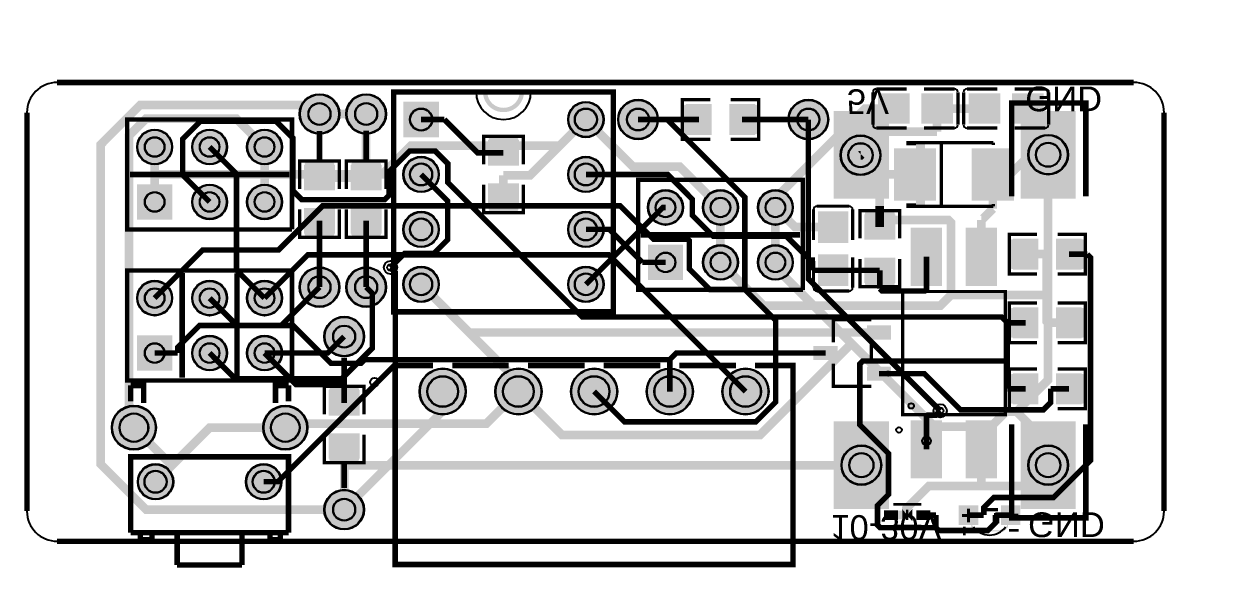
# Model space of a CAD drawing. Header units: millimetres. Extents: x -4 to 52, y -22.5 to 2.6.
import ezdxf

# ---------------------------------------------------------------- set-up
doc = ezdxf.new("R2010")
doc.units = ezdxf.units.MM
for name, color, linetype, true_color in [('BoardOutLine', 7, 'Continuous', 0xff00ff), ('BottomLayer', 7, 'Continuous', 0x0000ff), ('BottomPasteMaskLayer', 7, 'Continuous', 0x800000), ('BottomSolderMaskLayer', 7, 'Continuous', 0xaa00ff), ('Document', 7, 'Continuous', 0xffffff), ('Hole', 7, 'Continuous', 0x222222), ('Multi-Layer', 7, 'Continuous', 0xc0c0c0), ('TopLayer', 7, 'Continuous', 0xff0000), ('TopPasteMaskLayer', 7, 'Continuous', 0x808080), ('TopSilkLayer', 7, 'Continuous', 0xffcc00), ('TopSolderMaskLayer', 7, 'Continuous', 0x800080)]:
    doc.layers.add(name, color=color, linetype=linetype, true_color=true_color)
doc.styles.get("Standard").update_dxf_attribs({"font": 'arial.ttf'})

msp = doc.modelspace()

# ---------------------------------------------------------------- hatches: boundary and pattern name
at = {"layer": 'BottomLayer'}
for points in [[(35.96, -5.405), (33.46, -5.405), (33.46, -1.405), (35.96, -1.405)], [(44.596, -5.405), (42.096, -5.405), (42.096, -1.405), (44.596, -1.405)], [(35.96, -19.756), (33.46, -19.756), (33.46, -15.756), (35.96, -15.756)], [(44.596, -19.756), (42.096, -19.756), (42.096, -15.756), (44.596, -15.756)]]:
    msp.add_hatch(color=256, dxfattribs=at).paths.add_polyline_path(points)
at = {"layer": 'BottomPasteMaskLayer'}
for points in [[(35.96, -5.405), (33.46, -5.405), (33.46, -1.405), (35.96, -1.405)], [(44.596, -5.405), (42.096, -5.405), (42.096, -1.405), (44.596, -1.405)], [(35.96, -19.756), (33.46, -19.756), (33.46, -15.756), (35.96, -15.756)], [(44.596, -19.756), (42.096, -19.756), (42.096, -15.756), (44.596, -15.756)]]:
    msp.add_hatch(color=256, dxfattribs=at).paths.add_polyline_path(points)
at = {"layer": 'BottomSolderMaskLayer'}
for points in [[(8.727, -1.524, 1), (10.577, -1.524, 1)], [(10.886, -1.524, 1), (12.736, -1.524, 1)], [(13.526, -0.954), (15.176, -0.954), (15.176, -2.605), (13.526, -2.605)], [(21.146, -1.778, 1), (22.796, -1.778, 1)], [(23.459, -1.778, 1), (25.309, -1.778, 1)], [(31.333, -1.778, 1), (33.183, -1.778, 1)], [(35.986, -5.43), (33.435, -5.43), (33.435, -1.38), (35.986, -1.38)], [(44.622, -5.43), (42.071, -5.43), (42.071, -1.38), (44.622, -1.38)], [(1.219, -3.048, 1), (2.845, -3.048, 1)], [(3.759, -3.048, 1), (5.385, -3.048, 1)], [(6.299, -3.048, 1), (7.925, -3.048, 1)], [(33.746, -3.429, 1), (35.596, -3.429, 1)], [(42.421, -3.405, 1), (44.272, -3.405, 1)], [(13.526, -4.318, 1), (15.176, -4.318, 1)], [(21.146, -4.318, 1), (22.796, -4.318, 1)], [(1.219, -4.775), (2.845, -4.775), (2.845, -6.401), (1.219, -6.401)], [(3.759, -5.588, 1), (5.385, -5.588, 1)], [(6.299, -5.588, 1), (7.925, -5.588, 1)], [(24.841, -5.842, 1), (26.467, -5.842, 1)], [(27.381, -5.842, 1), (29.007, -5.842, 1)], [(29.921, -5.842, 1), (31.547, -5.842, 1)], [(13.526, -6.858, 1), (15.176, -6.858, 1)], [(21.146, -6.858, 1), (22.796, -6.858, 1)], [(24.841, -7.569), (26.467, -7.569), (26.467, -9.195), (24.841, -9.195)], [(27.381, -8.382, 1), (29.007, -8.382, 1)], [(29.921, -8.382, 1), (31.547, -8.382, 1)], [(8.727, -9.525, 1), (10.577, -9.525, 1)], [(10.886, -9.525, 1), (12.736, -9.525, 1)], [(13.526, -9.398, 1), (15.176, -9.398, 1)], [(21.146, -9.398, 1), (22.796, -9.398, 1)], [(1.219, -10.033, 1), (2.845, -10.033, 1)], [(3.759, -10.033, 1), (5.385, -10.033, 1)], [(6.299, -10.033, 1), (7.925, -10.033, 1)], [(9.87, -11.811, 1), (11.72, -11.811, 1)], [(1.219, -11.76), (2.845, -11.76), (2.845, -13.386), (1.219, -13.386)], [(3.759, -12.573, 1), (5.385, -12.573, 1)], [(6.299, -12.573, 1), (7.925, -12.573, 1)], [(14.277, -14.351, 1), (16.427, -14.351, 1)], [(17.777, -14.351, 1), (19.928, -14.351, 1)], [(21.277, -14.351, 1), (23.427, -14.351, 1)], [(24.777, -14.351, 1), (26.928, -14.351, 1)], [(28.277, -14.351, 1), (30.427, -14.351, 1)], [(0.047, -16.022, 1), (2.097, -16.022, 1)], [(7.047, -16.022, 1), (9.097, -16.022, 1)], [(35.986, -19.781), (33.435, -19.781), (33.435, -15.731), (35.986, -15.731)], [(44.622, -19.781), (42.071, -19.781), (42.071, -15.731), (44.622, -15.731)], [(33.785, -17.756, 1), (35.636, -17.756, 1)], [(42.421, -17.756, 1), (44.272, -17.756, 1)], [(1.247, -18.522, 1), (2.897, -18.522, 1)], [(6.247, -18.522, 1), (7.897, -18.522, 1)], [(9.87, -19.812, 1), (11.72, -19.812, 1)]]:
    msp.add_hatch(color=256, dxfattribs=at).paths.add_polyline_path(points)
at = {"layer": 'Document'}
for points in [[(18.911, -0.488), (18.911, -0.488), (18.91, -0.527), (18.907, -0.566), (18.902, -0.605), (18.895, -0.644), (18.885, -0.682), (18.874, -0.72), (18.861, -0.757), (18.846, -0.793), (18.829, -0.829), (18.811, -0.863), (18.79, -0.897), (18.768, -0.929), (18.744, -0.96), (18.718, -0.99), (18.691, -1.018), (18.663, -1.045), (18.633, -1.071), (18.602, -1.095), (18.57, -1.117), (18.536, -1.138), (18.502, -1.156), (18.466, -1.173), (18.43, -1.188), (18.393, -1.201), (18.355, -1.212), (18.317, -1.222), (18.278, -1.229), (18.239, -1.234), (18.2, -1.237), (18.161, -1.238), (18.161, -1.238), (18.122, -1.237), (18.083, -1.234), (18.044, -1.229), (18.005, -1.222), (17.967, -1.212), (17.929, -1.201), (17.892, -1.188), (17.856, -1.173), (17.821, -1.156), (17.786, -1.138), (17.753, -1.117), (17.72, -1.095), (17.689, -1.071), (17.659, -1.045), (17.631, -1.018), (17.604, -0.99), (17.578, -0.96), (17.554, -0.929), (17.532, -0.896), (17.512, -0.863), (17.493, -0.829), (17.476, -0.793), (17.461, -0.757), (17.448, -0.72), (17.437, -0.682), (17.427, -0.644), (17.42, -0.605), (17.415, -0.566), (17.412, -0.527), (17.411, -0.488), (17.211, -0.488), (17.212, -0.533), (17.215, -0.578), (17.221, -0.623), (17.228, -0.668), (17.238, -0.712), (17.25, -0.756), (17.263, -0.799), (17.279, -0.841), (17.297, -0.883), (17.317, -0.923), (17.338, -0.963), (17.362, -1.002), (17.387, -1.039), (17.414, -1.075), (17.443, -1.11), (17.473, -1.144), (17.505, -1.176), (17.539, -1.206), (17.574, -1.235), (17.61, -1.262), (17.647, -1.287), (17.686, -1.311), (17.726, -1.332), (17.766, -1.352), (17.808, -1.37), (17.85, -1.386), (17.893, -1.4), (17.937, -1.411), (17.981, -1.421), (18.026, -1.428), (18.071, -1.434), (18.116, -1.437), (18.161, -1.438), (18.161, -1.438), (18.206, -1.437), (18.251, -1.434), (18.296, -1.428), (18.341, -1.421), (18.385, -1.411), (18.429, -1.4), (18.472, -1.386), (18.514, -1.37), (18.556, -1.352), (18.596, -1.332), (18.636, -1.311), (18.675, -1.287), (18.712, -1.262), (18.748, -1.235), (18.783, -1.206), (18.817, -1.176), (18.849, -1.144), (18.879, -1.11), (18.908, -1.075), (18.935, -1.039), (18.96, -1.002), (18.984, -0.963), (19.005, -0.923), (19.025, -0.883), (19.043, -0.841), (19.059, -0.799), (19.073, -0.756), (19.084, -0.712), (19.094, -0.668), (19.101, -0.623), (19.107, -0.578), (19.11, -0.533), (19.111, -0.488), (19.111, -0.488)], [(37.653, -2.918), (37.653, -3.618), (37.233, -3.618), (37.233, -2.918)], [(37.128, -5.018), (37.128, -3.618), (36.918, -3.618), (36.918, -5.018)], [(37.443, -4.423), (37.443, -4.213), (36.603, -4.213), (36.603, -4.423)], [(40.671, -4.289), (40.671, -4.079), (41.511, -4.079), (41.511, -4.289)], [(37.653, -5.718), (37.653, -5.018), (37.233, -5.018), (37.233, -5.718)], [(36.601, -20.345), (36.601, -19.787), (36.83, -20.066)], [(37.059, -20.345), (37.059, -19.787), (36.83, -20.066)], [(39.356, -20.146), (39.991, -20.146), (39.991, -20.019), (39.356, -20.019)], [(39.601, -19.77), (39.601, -20.405), (39.728, -20.405), (39.728, -19.77)], [(41.084, -20.445), (40.843, -20.445), (40.843, -19.966), (41.086, -19.966), (41.086, -19.977)], [(41.34, -20.127), (41.975, -20.127), (41.975, -20), (41.34, -20)], [(39.79, -20.416), (39.79, -20.616), (39.99, -20.816), (41.29, -20.816), (41.49, -20.616), (41.49, -20.366), (41.44, -20.366), (41.44, -20.566), (41.24, -20.766), (40.04, -20.766), (40.04, -20.766), (39.84, -20.566), (39.84, -20.366), (39.79, -20.366)]]:
    msp.add_hatch(color=256, dxfattribs=at).paths.add_polyline_path(points)
at = {"layer": 'Multi-Layer'}
for points in [[(13.551, -0.98), (15.151, -0.98), (15.151, -2.58), (13.551, -2.58)], [(21.171, -1.778, 1), (22.771, -1.778, 1)], [(1.245, -3.048, 1), (2.819, -3.048, 1)], [(3.785, -3.048, 1), (5.359, -3.048, 1)], [(6.325, -3.048, 1), (7.899, -3.048, 1)], [(13.551, -4.318, 1), (15.151, -4.318, 1)], [(21.171, -4.318, 1), (22.771, -4.318, 1)], [(1.245, -4.801), (2.819, -4.801), (2.819, -6.375), (1.245, -6.375)], [(3.785, -5.588, 1), (5.359, -5.588, 1)], [(6.325, -5.588, 1), (7.899, -5.588, 1)], [(24.867, -5.842, 1), (26.441, -5.842, 1)], [(27.407, -5.842, 1), (28.981, -5.842, 1)], [(29.947, -5.842, 1), (31.521, -5.842, 1)], [(13.551, -6.858, 1), (15.151, -6.858, 1)], [(21.171, -6.858, 1), (22.771, -6.858, 1)], [(24.867, -7.595), (26.441, -7.595), (26.441, -9.169), (24.867, -9.169)], [(27.407, -8.382, 1), (28.981, -8.382, 1)], [(29.947, -8.382, 1), (31.521, -8.382, 1)], [(13.551, -9.398, 1), (15.151, -9.398, 1)], [(21.171, -9.398, 1), (22.771, -9.398, 1)], [(1.245, -10.033, 1), (2.819, -10.033, 1)], [(3.785, -10.033, 1), (5.359, -10.033, 1)], [(6.325, -10.033, 1), (7.899, -10.033, 1)], [(1.245, -11.786), (2.819, -11.786), (2.819, -13.36), (1.245, -13.36)], [(3.785, -12.573, 1), (5.359, -12.573, 1)], [(6.325, -12.573, 1), (7.899, -12.573, 1)], [(14.302, -14.351, 1), (16.402, -14.351, 1)], [(17.802, -14.351, 1), (19.902, -14.351, 1)], [(21.302, -14.351, 1), (23.402, -14.351, 1)], [(24.802, -14.351, 1), (26.902, -14.351, 1)], [(28.302, -14.351, 1), (30.402, -14.351, 1)], [(0.072, -16.022, 1), (2.072, -16.022, 1)], [(7.072, -16.022, 1), (9.072, -16.022, 1)], [(1.272, -18.522, 1), (2.872, -18.522, 1)], [(6.272, -18.522, 1), (7.872, -18.522, 1)]]:
    msp.add_hatch(color=256, dxfattribs=at).paths.add_polyline_path(points)
at = {"layer": 'TopLayer'}
for points in [[(27.76, -2.466), (27.76, -1.09), (26.628, -1.09), (26.628, -2.466)], [(28.628, -2.466), (28.628, -1.09), (29.76, -1.09), (29.76, -2.466)], [(36.916, -0.595), (36.916, -1.945), (35.506, -1.945), (35.506, -0.595)], [(37.506, -0.595), (37.506, -1.945), (38.916, -1.945), (38.916, -0.595)], [(41.107, -0.595), (41.107, -1.945), (39.697, -1.945), (39.697, -0.595)], [(41.697, -0.595), (41.697, -1.945), (43.107, -1.945), (43.107, -0.595)], [(17.473, -3.884), (18.85, -3.884), (18.85, -2.752), (17.473, -2.752)], [(36.24, -3.13), (38.14, -3.13), (38.14, -5.506), (36.24, -5.506)], [(39.838, -3.13), (41.738, -3.13), (41.738, -5.506), (39.838, -5.506)], [(10.341, -5.027), (8.964, -5.027), (8.964, -3.895), (10.341, -3.895)], [(12.5, -5.027), (11.123, -5.027), (11.123, -3.895), (12.5, -3.895)], [(17.473, -4.752), (18.85, -4.752), (18.85, -5.884), (17.473, -5.884)], [(10.341, -5.895), (8.964, -5.895), (8.964, -7.027), (10.341, -7.027)], [(12.5, -5.895), (11.123, -5.895), (11.123, -7.027), (12.5, -7.027)], [(34.076, -7.452), (32.726, -7.452), (32.726, -6.042), (34.076, -6.042)], [(36.249, -7.313), (34.872, -7.313), (34.872, -6.181), (36.249, -6.181)], [(37.008, -9.423), (37.008, -6.823), (38.43, -6.823), (38.43, -9.423)], [(39.548, -9.423), (39.548, -6.823), (40.97, -6.823), (40.97, -9.423)], [(42.873, -8.69), (42.873, -7.313), (41.741, -7.313), (41.741, -8.69)], [(43.741, -8.69), (43.741, -7.313), (44.873, -7.313), (44.873, -8.69)], [(34.076, -8.042), (32.726, -8.042), (32.726, -9.452), (34.076, -9.452)], [(36.249, -8.181), (34.872, -8.181), (34.872, -9.313), (36.249, -9.313)], [(42.873, -11.865), (42.873, -10.488), (41.741, -10.488), (41.741, -11.865)], [(43.741, -11.865), (43.741, -10.488), (44.873, -10.488), (44.873, -11.865)], [(34.99, -11.323), (36.06, -11.323), (36.06, -11.923), (34.99, -11.923)], [(32.52, -12.273), (33.59, -12.273), (33.59, -12.873), (32.52, -12.873)], [(34.99, -13.223), (36.06, -13.223), (36.06, -13.823), (34.99, -13.823)], [(42.873, -14.913), (42.873, -13.536), (41.741, -13.536), (41.741, -14.913)], [(43.741, -14.913), (43.741, -13.536), (44.873, -13.536), (44.873, -14.913)], [(10.107, -15.441), (11.484, -15.441), (11.484, -14.309), (10.107, -14.309)], [(37.008, -18.323), (37.008, -15.723), (38.43, -15.723), (38.43, -18.323)], [(39.548, -18.323), (39.548, -15.723), (40.97, -15.723), (40.97, -18.323)], [(10.107, -16.309), (11.484, -16.309), (11.484, -17.441), (10.107, -17.441)], [(35.78, -19.866), (36.38, -19.866), (36.38, -20.266), (35.78, -20.266)], [(37.88, -20.266), (37.28, -20.266), (37.28, -19.866), (37.88, -19.866)], [(40.09, -20.496), (39.24, -20.496), (39.24, -19.636), (40.09, -19.636)], [(42.04, -20.496), (41.19, -20.496), (41.19, -19.636), (42.04, -19.636)]]:
    msp.add_hatch(color=256, dxfattribs=at).paths.add_polyline_path(points)
at = {"layer": 'TopPasteMaskLayer'}
for points in [[(26.494, -2.418), (26.494, -1.138), (26.544, -1.088), (27.694, -1.088), (27.744, -1.138), (27.749, -1.548), (27.299, -1.548), (27.299, -1.998), (27.739, -1.998), (27.744, -2.418), (27.694, -2.468), (26.544, -2.468)], [(28.644, -2.418), (28.644, -1.998), (29.089, -1.998), (29.089, -1.548), (28.649, -1.548), (28.644, -1.138), (28.694, -1.088), (29.844, -1.088), (29.894, -1.138), (29.894, -2.418), (29.844, -2.468), (28.694, -2.468)], [(35.506, -1.91), (35.506, -0.63), (35.556, -0.58), (36.706, -0.58), (36.756, -0.63), (36.761, -1.04), (36.311, -1.04), (36.311, -1.49), (36.751, -1.49), (36.756, -1.91), (36.706, -1.96), (35.556, -1.96)], [(38.916, -0.63), (38.916, -1.91), (38.866, -1.96), (37.716, -1.96), (37.666, -1.91), (37.661, -1.5), (38.111, -1.5), (38.111, -1.05), (37.671, -1.05), (37.666, -0.63), (37.716, -0.58), (38.866, -0.58)], [(39.697, -1.91), (39.697, -0.63), (39.747, -0.58), (40.897, -0.58), (40.947, -0.63), (40.952, -1.04), (40.502, -1.04), (40.502, -1.49), (40.942, -1.49), (40.947, -1.91), (40.897, -1.96), (39.747, -1.96)], [(43.107, -0.63), (43.107, -1.91), (43.057, -1.96), (41.907, -1.96), (41.857, -1.91), (41.852, -1.5), (42.302, -1.5), (42.302, -1.05), (41.862, -1.05), (41.857, -0.63), (41.907, -0.58), (43.057, -0.58)], [(17.521, -2.618), (18.801, -2.618), (18.851, -2.668), (18.851, -3.818), (18.801, -3.868), (18.391, -3.873), (18.391, -3.423), (17.941, -3.423), (17.941, -3.863), (17.521, -3.868), (17.471, -3.818), (17.471, -2.668)], [(36.24, -3.13), (38.14, -3.13), (38.14, -5.506), (36.24, -5.506)], [(39.838, -3.13), (41.738, -3.13), (41.738, -5.506), (39.838, -5.506)], [(10.292, -5.011), (9.872, -5.011), (9.872, -4.566), (9.422, -4.566), (9.422, -5.006), (9.012, -5.011), (8.962, -4.961), (8.962, -3.811), (9.012, -3.761), (10.292, -3.761), (10.342, -3.811), (10.342, -4.961)], [(12.451, -5.011), (12.031, -5.011), (12.031, -4.566), (11.581, -4.566), (11.581, -5.006), (11.171, -5.011), (11.121, -4.961), (11.121, -3.811), (11.171, -3.761), (12.451, -3.761), (12.501, -3.811), (12.501, -4.961)], [(17.521, -4.768), (17.941, -4.768), (17.941, -5.213), (18.391, -5.213), (18.391, -4.773), (18.801, -4.768), (18.851, -4.818), (18.851, -5.968), (18.801, -6.018), (17.521, -6.018), (17.471, -5.968), (17.471, -4.818)], [(10.292, -7.161), (9.012, -7.161), (8.962, -7.111), (8.962, -5.961), (9.012, -5.911), (9.422, -5.906), (9.422, -6.356), (9.872, -6.356), (9.872, -5.916), (10.292, -5.911), (10.342, -5.961), (10.342, -7.111)], [(12.451, -7.161), (11.171, -7.161), (11.121, -7.111), (11.121, -5.961), (11.171, -5.911), (11.581, -5.906), (11.581, -6.356), (12.031, -6.356), (12.031, -5.916), (12.451, -5.911), (12.501, -5.961), (12.501, -7.111)], [(32.761, -6.042), (34.041, -6.042), (34.091, -6.092), (34.091, -7.242), (34.041, -7.292), (33.631, -7.297), (33.631, -6.847), (33.181, -6.847), (33.181, -7.287), (32.761, -7.292), (32.711, -7.242), (32.711, -6.092)], [(36.2, -7.297), (35.78, -7.297), (35.78, -6.852), (35.33, -6.852), (35.33, -7.292), (34.92, -7.297), (34.87, -7.247), (34.87, -6.097), (34.92, -6.047), (36.2, -6.047), (36.25, -6.097), (36.25, -7.247)], [(37.008, -9.423), (37.008, -6.823), (38.43, -6.823), (38.43, -9.423)], [(39.548, -9.423), (39.548, -6.823), (40.97, -6.823), (40.97, -9.423)], [(41.607, -8.641), (41.607, -7.361), (41.657, -7.311), (42.807, -7.311), (42.857, -7.361), (42.862, -7.771), (42.412, -7.771), (42.412, -8.221), (42.852, -8.221), (42.857, -8.641), (42.807, -8.691), (41.657, -8.691)], [(43.757, -8.641), (43.757, -8.221), (44.202, -8.221), (44.202, -7.771), (43.762, -7.771), (43.757, -7.361), (43.807, -7.311), (44.957, -7.311), (45.007, -7.361), (45.007, -8.641), (44.957, -8.691), (43.807, -8.691)], [(34.041, -9.452), (32.761, -9.452), (32.711, -9.402), (32.711, -8.252), (32.761, -8.202), (33.171, -8.197), (33.171, -8.647), (33.621, -8.647), (33.621, -8.207), (34.041, -8.202), (34.091, -8.252), (34.091, -9.402)], [(36.2, -9.447), (34.92, -9.447), (34.87, -9.397), (34.87, -8.247), (34.92, -8.197), (35.33, -8.192), (35.33, -8.642), (35.78, -8.642), (35.78, -8.202), (36.2, -8.197), (36.25, -8.247), (36.25, -9.397)], [(41.607, -11.816), (41.607, -10.536), (41.657, -10.486), (42.807, -10.486), (42.857, -10.536), (42.862, -10.946), (42.412, -10.946), (42.412, -11.396), (42.852, -11.396), (42.857, -11.816), (42.807, -11.866), (41.657, -11.866)], [(43.757, -11.816), (43.757, -11.396), (44.202, -11.396), (44.202, -10.946), (43.762, -10.946), (43.757, -10.536), (43.807, -10.486), (44.957, -10.486), (45.007, -10.536), (45.007, -11.816), (44.957, -11.866), (43.807, -11.866)], [(34.99, -11.323), (36.06, -11.323), (36.06, -11.923), (34.99, -11.923)], [(32.52, -12.273), (33.59, -12.273), (33.59, -12.873), (32.52, -12.873)], [(34.99, -13.223), (36.06, -13.223), (36.06, -13.823), (34.99, -13.823)], [(41.607, -14.864), (41.607, -13.584), (41.657, -13.534), (42.807, -13.534), (42.857, -13.584), (42.862, -13.994), (42.412, -13.994), (42.412, -14.444), (42.852, -14.444), (42.857, -14.864), (42.807, -14.914), (41.657, -14.914)], [(43.757, -14.864), (43.757, -14.444), (44.202, -14.444), (44.202, -13.994), (43.762, -13.994), (43.757, -13.584), (43.807, -13.534), (44.957, -13.534), (45.007, -13.584), (45.007, -14.864), (44.957, -14.914), (43.807, -14.914)], [(10.155, -14.175), (11.435, -14.175), (11.485, -14.225), (11.485, -15.375), (11.435, -15.425), (11.025, -15.43), (11.025, -14.98), (10.575, -14.98), (10.575, -15.42), (10.155, -15.425), (10.105, -15.375), (10.105, -14.225)], [(37.008, -18.323), (37.008, -15.723), (38.43, -15.723), (38.43, -18.323)], [(39.548, -18.323), (39.548, -15.723), (40.97, -15.723), (40.97, -18.323)], [(10.155, -16.325), (10.575, -16.325), (10.575, -16.77), (11.025, -16.77), (11.025, -16.33), (11.435, -16.325), (11.485, -16.375), (11.485, -17.525), (11.435, -17.575), (10.155, -17.575), (10.105, -17.525), (10.105, -16.375)], [(35.78, -19.866), (36.38, -19.866), (36.38, -20.266), (35.78, -20.266)], [(37.88, -20.266), (37.28, -20.266), (37.28, -19.866), (37.88, -19.866)], [(40.09, -20.496), (39.24, -20.496), (39.24, -19.636), (40.09, -19.636)], [(42.04, -20.496), (41.19, -20.496), (41.19, -19.636), (42.04, -19.636)]]:
    msp.add_hatch(color=256, dxfattribs=at).paths.add_polyline_path(points)
at = {"layer": 'TopSilkLayer'}
for points in [[(37.239, -2.766), (37.239, -2.978), (36.782, -2.978), (36.782, -2.766)], [(36.782, -5.87), (36.782, -5.658), (37.239, -5.658), (37.239, -5.87)], [(36.83, -20.066), (36.601, -20.345), (36.601, -19.787)], [(36.83, -20.066), (37.059, -19.787), (37.059, -20.345)], [(41.082, -20.443), (40.841, -20.443), (40.841, -19.964), (41.084, -19.964), (41.084, -19.975)]]:
    msp.add_hatch(color=256, dxfattribs=at).paths.add_polyline_path(points)
at = {"layer": 'TopSolderMaskLayer'}
for points in [[(8.727, -1.524, 1), (10.577, -1.524, 1)], [(10.886, -1.524, 1), (12.736, -1.524, 1)], [(13.526, -0.954), (15.176, -0.954), (15.176, -2.605), (13.526, -2.605)], [(21.146, -1.778, 1), (22.796, -1.778, 1)], [(23.459, -1.778, 1), (25.309, -1.778, 1)], [(27.786, -2.492), (27.786, -1.064), (26.602, -1.064), (26.602, -2.492)], [(28.602, -2.492), (28.602, -1.064), (29.786, -1.064), (29.786, -2.492)], [(31.333, -1.778, 1), (33.183, -1.778, 1)], [(36.941, -0.57), (36.941, -1.97), (35.481, -1.97), (35.481, -0.57)], [(37.481, -0.57), (37.481, -1.97), (38.942, -1.97), (38.942, -0.57)], [(41.132, -0.57), (41.132, -1.97), (39.672, -1.97), (39.672, -0.57)], [(41.672, -0.57), (41.672, -1.97), (43.133, -1.97), (43.133, -0.57)], [(1.219, -3.048, 1), (2.845, -3.048, 1)], [(3.759, -3.048, 1), (5.385, -3.048, 1)], [(6.299, -3.048, 1), (7.925, -3.048, 1)], [(17.442, -3.905), (18.88, -3.905), (18.88, -2.731), (17.442, -2.731)], [(33.746, -3.429, 1), (35.596, -3.429, 1)], [(42.421, -3.405, 1), (44.272, -3.405, 1)], [(36.215, -3.105), (38.166, -3.105), (38.166, -5.531), (36.215, -5.531)], [(39.812, -3.105), (41.763, -3.105), (41.763, -5.531), (39.812, -5.531)], [(10.371, -5.048), (8.933, -5.048), (8.933, -3.874), (10.371, -3.874)], [(12.53, -5.048), (11.092, -5.048), (11.092, -3.874), (12.53, -3.874)], [(13.526, -4.318, 1), (15.176, -4.318, 1)], [(21.146, -4.318, 1), (22.796, -4.318, 1)], [(1.219, -4.775), (2.845, -4.775), (2.845, -6.401), (1.219, -6.401)], [(3.759, -5.588, 1), (5.385, -5.588, 1)], [(6.299, -5.588, 1), (7.925, -5.588, 1)], [(17.442, -4.731), (18.88, -4.731), (18.88, -5.905), (17.442, -5.905)], [(24.841, -5.842, 1), (26.467, -5.842, 1)], [(27.381, -5.842, 1), (29.007, -5.842, 1)], [(29.921, -5.842, 1), (31.547, -5.842, 1)], [(10.371, -5.874), (8.933, -5.874), (8.933, -7.048), (10.371, -7.048)], [(12.53, -5.874), (11.092, -5.874), (11.092, -7.048), (12.53, -7.048)], [(13.526, -6.858, 1), (15.176, -6.858, 1)], [(21.146, -6.858, 1), (22.796, -6.858, 1)], [(34.1, -7.479), (32.702, -7.479), (32.702, -6.015), (34.1, -6.015)], [(36.279, -7.334), (34.841, -7.334), (34.841, -6.16), (36.279, -6.16)], [(36.994, -9.469), (36.994, -6.777), (38.444, -6.777), (38.444, -9.469)], [(39.534, -9.469), (39.534, -6.777), (40.984, -6.777), (40.984, -9.469)], [(24.841, -7.569), (26.467, -7.569), (26.467, -9.195), (24.841, -9.195)], [(27.381, -8.382, 1), (29.007, -8.382, 1)], [(29.921, -8.382, 1), (31.547, -8.382, 1)], [(42.899, -8.715), (42.899, -7.287), (41.715, -7.287), (41.715, -8.715)], [(43.715, -8.715), (43.715, -7.287), (44.899, -7.287), (44.899, -8.715)], [(34.1, -8.016), (32.702, -8.016), (32.702, -9.479), (34.1, -9.479)], [(36.279, -8.16), (34.841, -8.16), (34.841, -9.334), (36.279, -9.334)], [(8.727, -9.525, 1), (10.577, -9.525, 1)], [(10.886, -9.525, 1), (12.736, -9.525, 1)], [(13.526, -9.398, 1), (15.176, -9.398, 1)], [(21.146, -9.398, 1), (22.796, -9.398, 1)], [(1.219, -10.033, 1), (2.845, -10.033, 1)], [(3.759, -10.033, 1), (5.385, -10.033, 1)], [(6.299, -10.033, 1), (7.925, -10.033, 1)], [(42.899, -11.89), (42.899, -10.462), (41.715, -10.462), (41.715, -11.89)], [(43.715, -11.89), (43.715, -10.462), (44.899, -10.462), (44.899, -11.89)], [(9.87, -11.811, 1), (11.72, -11.811, 1)], [(34.965, -11.298), (36.085, -11.298), (36.085, -11.948), (34.965, -11.948)], [(1.219, -11.76), (2.845, -11.76), (2.845, -13.386), (1.219, -13.386)], [(3.759, -12.573, 1), (5.385, -12.573, 1)], [(6.299, -12.573, 1), (7.925, -12.573, 1)], [(32.495, -12.248), (33.615, -12.248), (33.615, -12.898), (32.495, -12.898)], [(14.277, -14.351, 1), (16.427, -14.351, 1)], [(17.777, -14.351, 1), (19.928, -14.351, 1)], [(21.277, -14.351, 1), (23.427, -14.351, 1)], [(24.777, -14.351, 1), (26.928, -14.351, 1)], [(28.277, -14.351, 1), (30.427, -14.351, 1)], [(34.965, -13.198), (36.085, -13.198), (36.085, -13.848), (34.965, -13.848)], [(42.899, -14.938), (42.899, -13.51), (41.715, -13.51), (41.715, -14.938)], [(43.715, -14.938), (43.715, -13.51), (44.899, -13.51), (44.899, -14.938)], [(10.076, -15.462), (11.514, -15.462), (11.514, -14.288), (10.076, -14.288)], [(0.047, -16.022, 1), (2.097, -16.022, 1)], [(7.047, -16.022, 1), (9.097, -16.022, 1)], [(36.994, -18.37), (36.994, -15.677), (38.444, -15.677), (38.444, -18.37)], [(39.534, -18.37), (39.534, -15.677), (40.984, -15.677), (40.984, -18.37)], [(10.076, -16.288), (11.514, -16.288), (11.514, -17.462), (10.076, -17.462)], [(33.785, -17.756, 1), (35.636, -17.756, 1)], [(42.421, -17.756, 1), (44.272, -17.756, 1)], [(1.247, -18.522, 1), (2.897, -18.522, 1)], [(6.247, -18.522, 1), (7.897, -18.522, 1)], [(9.87, -19.812, 1), (11.72, -19.812, 1)], [(35.755, -19.841), (36.406, -19.841), (36.406, -20.291), (35.755, -20.291)], [(37.905, -20.291), (37.255, -20.291), (37.255, -19.841), (37.905, -19.841)], [(40.115, -20.521), (39.215, -20.521), (39.215, -19.61), (40.115, -19.61)], [(42.066, -20.521), (41.165, -20.521), (41.165, -19.611), (42.066, -19.611)]]:
    msp.add_hatch(color=256, dxfattribs=at).paths.add_polyline_path(points)

# ---------------------------------------------------------------- linework, layer by layer
at = {"layer": 'BoardOutLine', "const_width": 0.254}
for points in [[(-2.477, -0.064), (47.308, -0.064)], [(-3.874, -19.876), (-3.874, -15.431), (-3.874, -1.461)], [(48.705, -19.876), (48.705, -18.428), (48.705, -15.431), (48.705, -1.461)], [(47.308, -21.273), (-2.477, -21.273)]]:
    msp.add_lwpolyline(points, dxfattribs=at)
at = {"layer": 'BoardOutLine'}
for centre, start, end in [((-2.477, -1.461), 90, 180), ((47.308, -1.461), 0, 90), ((-2.477, -19.876), 180, 270), ((47.308, -19.876), 270, 0)]:
    msp.add_arc(centre, 1.397, start, end, dxfattribs=at)
at = {"layer": 'BottomLayer'}
for points, const_width in [([(9.652, -1.524), (9.232, -1.104), (1.365, -1.104), (-0.464, -2.934), (-0.464, -17.711), (1.637, -19.812), (10.795, -19.812)], 0.4), ([(45.085, -5.334), (45.085, -1.016), (41.656, -1.016), (41.656, -5.334)], 0.254), ([(7.112, -3.048), (5.81, -1.746), (1.628, -1.746), (0.844, -2.53), (0.844, -15.794), (1.072, -16.022)], 0.4), ([(2.032, -4.318), (12.551, -4.318), (13.888, -2.98), (20.769, -2.98), (21.971, -1.778)], 0.4), ([(21.971, -1.778), (24.147, -3.954), (26.306, -3.954), (28.194, -5.842)], 0.4), ([(24.384, -1.778), (25.728, -1.778), (29.32, -5.37), (29.32, -9.633)], 0.254), ([(32.258, -1.778), (32.258, -9.142), (38.356, -15.24)], 0.254), ([(2.032, -4.318), (2.032, -3.048)], 0.4), ([(34.671, -3.429), (34.687, -3.429), (34.71, -3.405)], 0.4), ([(43.346, -3.405), (43.346, -13.817), (41.883, -15.281)], 0.4), ([(2.032, -5.588), (2.032, -4.318)], 0.4), ([(29.32, -9.633), (27.699, -9.633), (26.757, -8.691), (26.757, -7.388), (26.683, -7.314), (25.099, -7.314), (23.556, -5.771), (9.797, -5.771), (7.757, -7.811), (4.255, -7.811), (2.032, -10.033)], 0.254), ([(28.194, -8.382), (28.194, -5.842)], 0.4), ([(30.734, -5.842), (30.734, -8.382)], 0.4), ([(21.971, -6.858), (23.064, -6.858), (24.588, -8.382)], 0.254), ([(29.352, -14.351), (23.037, -8.036), (9.109, -8.036), (7.112, -10.033)], 0.254), ([(25.654, -8.382), (24.588, -8.382)], 0.254), ([(30.734, -8.382), (30.734, -8.615), (34.251, -12.133)], 0.4), ([(12.933, -8.622), (13.16, -8.848), (13.16, -13.096), (7.734, -18.522), (7.072, -18.522)], 0.254), ([(9.652, -9.525), (7.874, -11.303), (4.102, -11.303), (3.099, -12.306), (3.099, -12.573)], 0.254), ([(11.811, -9.525), (12.093, -9.807), (12.093, -12.35), (10.68, -13.763), (5.761, -13.763), (4.572, -12.573)], 0.254), ([(18.852, -14.351), (18.852, -13.899), (14.351, -9.398)], 0.4), ([(29.32, -9.633), (30.75, -11.063), (30.75, -14.835), (29.836, -15.75), (23.751, -15.75), (22.352, -14.351)], 0.254), ([(7.112, -12.573), (10.033, -12.573), (10.795, -11.811)], 0.254), ([(18.852, -14.351), (20.858, -16.357), (30.027, -16.357), (34.251, -12.133)], 0.4), ([(34.251, -12.133), (38.087, -15.969), (40.706, -15.969), (41.394, -15.281), (41.883, -15.281)], 0.4), ([(2.032, -12.573), (3.099, -12.573)], 0.254), ([(15.352, -14.351), (15.352, -15.255), (10.795, -19.812)], 0.4), ([(41.883, -15.281), (43.346, -16.744), (43.346, -17.756)], 0.4), ([(1.072, -16.022), (2.822, -17.772)], 0.4), ([(8.072, -16.022), (4.572, -16.022), (2.822, -17.772)], 0.4), ([(41.656, -15.875), (41.656, -20.193), (45.085, -20.193), (45.085, -15.875)], 0.254), ([(2.822, -17.772), (2.072, -18.522)], 0.4)]:
    msp.add_lwpolyline(points, dxfattribs=dict(at, const_width=const_width))
at = {"layer": 'BottomSolderMaskLayer'}
for centre, radius in [((9.652, -1.524), 0.925), ((9.652, -1.524), 0.514), ((11.811, -1.524), 0.925), ((11.811, -1.524), 0.514), ((21.971, -1.778), 0.825), ((24.384, -1.778), 0.925), ((32.258, -1.778), 0.925), ((14.351, -1.78), 0.516), ((21.971, -1.778), 0.516), ((24.384, -1.778), 0.514), ((32.258, -1.778), 0.514), ((2.032, -3.048), 0.813), ((4.572, -3.048), 0.813), ((7.112, -3.048), 0.813), ((2.032, -3.048), 0.459), ((4.572, -3.048), 0.459), ((7.112, -3.048), 0.459), ((34.671, -3.429), 0.925), ((43.346, -3.405), 0.925), ((34.671, -3.429), 0.566), ((43.346, -3.405), 0.566), ((14.351, -4.318), 0.825), ((14.351, -4.318), 0.516), ((21.971, -4.318), 0.825), ((21.971, -4.318), 0.516), ((4.572, -5.588), 0.813), ((7.112, -5.588), 0.813), ((25.654, -5.842), 0.813), ((28.194, -5.842), 0.813), ((30.734, -5.842), 0.813), ((2.032, -5.588), 0.459), ((4.572, -5.588), 0.459), ((7.112, -5.588), 0.459), ((25.654, -5.842), 0.459), ((28.194, -5.842), 0.459), ((30.734, -5.842), 0.459), ((14.351, -6.858), 0.825), ((21.971, -6.858), 0.825), ((14.351, -6.858), 0.516), ((21.971, -6.858), 0.516), ((28.194, -8.382), 0.813), ((30.734, -8.382), 0.813), ((25.654, -8.382), 0.459), ((28.194, -8.382), 0.459), ((30.734, -8.382), 0.459), ((9.652, -9.525), 0.925), ((11.811, -9.525), 0.925), ((14.351, -9.398), 0.825), ((14.351, -9.398), 0.516), ((21.971, -9.398), 0.825), ((21.971, -9.398), 0.516), ((2.032, -10.033), 0.813), ((4.572, -10.033), 0.813), ((7.112, -10.033), 0.813), ((9.652, -9.525), 0.514), ((11.811, -9.525), 0.514), ((2.032, -10.033), 0.459), ((4.572, -10.033), 0.459), ((7.112, -10.033), 0.459), ((10.795, -11.811), 0.925), ((10.795, -11.811), 0.514), ((2.032, -12.573), 0.459), ((4.572, -12.573), 0.813), ((4.572, -12.573), 0.459), ((7.112, -12.573), 0.813), ((7.112, -12.573), 0.459), ((15.352, -14.351), 1.075), ((18.852, -14.351), 1.075), ((22.352, -14.351), 1.075), ((25.852, -14.351), 1.075), ((29.352, -14.351), 1.075), ((15.352, -14.351), 0.717), ((18.852, -14.351), 0.717), ((22.352, -14.351), 0.717), ((25.852, -14.351), 0.717), ((29.352, -14.351), 0.717), ((1.072, -16.022), 1.025), ((8.072, -16.022), 1.025), ((1.072, -16.022), 0.667), ((8.072, -16.022), 0.667), ((34.71, -17.756), 0.925), ((34.71, -17.756), 0.566), ((43.346, -17.756), 0.925), ((43.346, -17.756), 0.566), ((2.072, -18.522), 0.825), ((7.072, -18.522), 0.825), ((2.072, -18.522), 0.516), ((7.072, -18.522), 0.516), ((10.795, -19.812), 0.925), ((10.795, -19.812), 0.514)]:
    msp.add_circle(centre, radius, dxfattribs=at)
at = {"layer": 'Document', "const_width": 0.254}
for points in [[(13.152, -13.151), (14.908, -13.151)], [(29.796, -13.151), (31.552, -13.151), (31.552, -22.351), (13.152, -22.351), (13.152, -13.151)]]:
    msp.add_lwpolyline(points, dxfattribs=at)
at = {"layer": 'Document'}
for centre, radius in [((35.941, -13.523), 0.1), ((37.719, -16.637), 0.2)]:
    msp.add_circle(centre, radius, dxfattribs=at)
at = {"layer": 'Hole'}
for centre in [(12.933, -8.622), (38.356, -15.24)]:
    msp.add_circle(centre, 0.153, dxfattribs=at)
at = {"layer": 'Multi-Layer'}
for centre, radius in [((9.652, -1.524), 0.9), ((9.652, -1.524), 0.5), ((11.811, -1.524), 0.9), ((11.811, -1.524), 0.5), ((21.971, -1.778), 0.8), ((24.384, -1.778), 0.9), ((32.258, -1.778), 0.9), ((14.351, -1.78), 0.5), ((21.971, -1.778), 0.5), ((24.384, -1.778), 0.5), ((32.258, -1.778), 0.5), ((2.032, -3.048), 0.787), ((2.032, -3.048), 0.445), ((4.572, -3.048), 0.787), ((4.572, -3.048), 0.445), ((7.112, -3.048), 0.787), ((7.112, -3.048), 0.445), ((34.671, -3.429), 0.9), ((43.346, -3.405), 0.9), ((34.671, -3.429), 0.55), ((43.346, -3.405), 0.55), ((14.351, -4.318), 0.8), ((14.351, -4.318), 0.5), ((21.971, -4.318), 0.8), ((21.971, -4.318), 0.5), ((4.572, -5.588), 0.787), ((7.112, -5.588), 0.787), ((2.032, -5.588), 0.445), ((4.572, -5.588), 0.445), ((7.112, -5.588), 0.445), ((25.654, -5.842), 0.787), ((25.654, -5.842), 0.445), ((28.194, -5.842), 0.787), ((28.194, -5.842), 0.445), ((30.734, -5.842), 0.787), ((30.734, -5.842), 0.445), ((14.351, -6.858), 0.8), ((21.971, -6.858), 0.8), ((14.351, -6.858), 0.5), ((21.971, -6.858), 0.5), ((28.194, -8.382), 0.787), ((30.734, -8.382), 0.787), ((12.933, -8.622), 0.305), ((25.654, -8.382), 0.445), ((28.194, -8.382), 0.445), ((30.734, -8.382), 0.445), ((9.652, -9.525), 0.9), ((11.811, -9.525), 0.9), ((14.351, -9.398), 0.8), ((14.351, -9.398), 0.5), ((21.971, -9.398), 0.8), ((21.971, -9.398), 0.5), ((2.032, -10.033), 0.787), ((4.572, -10.033), 0.787), ((7.112, -10.033), 0.787), ((9.652, -9.525), 0.5), ((11.811, -9.525), 0.5), ((2.032, -10.033), 0.445), ((4.572, -10.033), 0.445), ((7.112, -10.033), 0.445), ((10.795, -11.811), 0.9), ((10.795, -11.811), 0.5), ((2.032, -12.573), 0.445), ((4.572, -12.573), 0.787), ((4.572, -12.573), 0.445), ((7.112, -12.573), 0.787), ((7.112, -12.573), 0.445), ((15.352, -14.351), 1.05), ((18.852, -14.351), 1.05), ((22.352, -14.351), 1.05), ((25.852, -14.351), 1.05), ((29.352, -14.351), 1.05), ((15.352, -14.351), 0.7), ((18.852, -14.351), 0.7), ((22.352, -14.351), 0.7), ((25.852, -14.351), 0.7), ((29.352, -14.351), 0.7), ((1.072, -16.022), 1), ((8.072, -16.022), 1), ((38.356, -15.24), 0.305), ((1.072, -16.022), 0.65), ((8.072, -16.022), 0.65), ((34.71, -17.756), 0.9), ((34.71, -17.756), 0.55), ((43.346, -17.756), 0.9), ((43.346, -17.756), 0.55), ((2.072, -18.522), 0.8), ((7.072, -18.522), 0.8), ((2.072, -18.522), 0.5), ((7.072, -18.522), 0.5), ((10.795, -19.812), 0.9), ((10.795, -19.812), 0.5)]:
    msp.add_circle(centre, radius, dxfattribs=at)
at = {"layer": 'TopLayer'}
for points, const_width in [([(36.211, -1.27), (34.88, -1.27), (30.734, -5.416), (30.734, -5.842)], 0.4), ([(40.402, -1.27), (38.211, -1.27)], 0.4), ([(38.211, -1.27), (38.211, -2.345)], 0.4), ([(42.402, -1.27), (42.402, -2.345)], 0.4), ([(11.811, -1.524), (9.652, -1.524)], 0.4), ([(11.811, -4.461), (11.811, -1.524)], 0.4), ([(14.351, -1.78), (15.43, -1.78)], 0.254), ([(15.43, -1.78), (16.969, -3.318), (18.161, -3.318)], 0.254), ([(18.161, -4.352), (19.398, -4.352), (21.971, -1.778)], 0.4), ([(27.194, -1.778), (24.384, -1.778)], 0.254), ([(29.194, -1.778), (32.258, -1.778)], 0.254), ([(41.462, -11.176), (41.195, -10.909), (21.811, -10.909), (15.584, -4.681), (15.584, -3.817), (15.004, -3.237), (13.822, -3.237), (12.874, -4.185), (12.874, -5.281), (12.671, -5.484), (8.838, -5.484), (8.424, -5.071), (8.424, -2.637), (7.651, -1.864), (4.14, -1.864), (3.33, -2.674), (3.33, -4.346), (4.572, -5.588)], 0.254), ([(38.211, -2.345), (35.755, -2.345), (34.671, -3.429)], 0.4), ([(42.402, -2.345), (43.346, -3.29), (43.346, -3.405)], 0.4), ([(7.112, -10.033), (5.814, -8.735), (5.814, -4.29), (4.572, -3.048)], 0.254), ([(7.112, -5.588), (7.112, -3.048)], 0.4), ([(35.56, -4.318), (34.671, -3.429)], 0.4), ([(40.788, -5.112), (42.495, -3.405), (43.346, -3.405)], 0.4), ([(9.652, -4.461), (11.811, -4.461)], 0.4), ([(14.351, -4.318), (15.583, -5.55), (15.583, -7.327), (14.949, -7.961), (13.594, -7.961), (12.933, -8.622)], 0.254), ([(18.161, -5.318), (18.161, -4.352)], 0.4), ([(21.971, -4.318), (25.749, -4.318), (26.891, -5.46), (26.891, -6.209), (27.862, -7.18), (31.25, -7.18), (32.447, -8.377), (32.447, -8.747)], 0.254), ([(35.56, -5.78), (35.56, -4.318)], 0.4), ([(36.428, -4.318), (35.56, -4.318)], 0.4), ([(37.191, -4.318), (36.428, -4.318)], 0.4), ([(40.788, -4.318), (40.788, -5.112)], 0.4), ([(40.788, -5.112), (40.788, -5.906)], 0.4), ([(35.56, -6.422), (35.56, -5.78)], 0.4), ([(21.971, -9.398), (25.527, -5.842), (25.654, -5.842)], 0.254), ([(33.401, -6.747), (31.639, -6.747), (30.734, -5.842)], 0.4), ([(40.259, -6.423), (40.271, -6.423), (40.788, -5.906)], 0.4), ([(9.652, -6.461), (9.652, -9.525)], 0.254), ([(11.811, -6.461), (11.811, -9.525)], 0.254), ([(35.56, -6.747), (35.56, -6.422)], 0.4), ([(38.859, -9.884), (38.859, -6.552), (38.729, -6.422), (35.56, -6.422)], 0.4), ([(40.259, -8.123), (40.259, -6.423)], 0.4), ([(42.307, -8.001), (43.274, -8.001)], 0.4), ([(43.274, -8.001), (43.274, -9.884)], 0.4), ([(38.859, -9.884), (38.361, -10.382), (30.194, -10.382), (28.194, -8.382)], 0.4), ([(37.719, -8.123), (37.719, -9.702)], 0.254), ([(45.153, -8.001), (45.308, -8.156), (45.308, -17.539), (43.596, -19.251), (40.832, -19.251), (40.369, -19.714), (40.369, -20.066)], 0.254), ([(44.307, -8.001), (45.153, -8.001)], 0.254), ([(33.401, -8.747), (32.447, -8.747)], 0.254), ([(33.401, -8.747), (35.56, -8.747)], 0.254), ([(35.56, -8.747), (35.56, -9.593)], 0.254), ([(14.351, -9.398), (16.576, -11.623), (35.525, -11.623)], 0.4), ([(37.719, -9.702), (35.67, -9.702), (35.56, -9.593)], 0.254), ([(25.852, -12.875), (11.747, -12.875), (11.575, -13.047), (10.186, -13.047), (8.442, -11.303), (5.842, -11.303), (4.572, -10.033)], 0.254), ([(43.274, -9.884), (38.859, -9.884)], 0.4), ([(43.274, -9.884), (43.274, -11.109), (43.341, -11.176)], 0.4), ([(42.307, -11.176), (41.462, -11.176)], 0.254), ([(41.462, -12.942), (41.462, -11.176)], 0.254), ([(44.307, -11.176), (43.341, -11.176)], 0.4), ([(10.795, -14.029), (8.568, -14.029), (7.112, -12.573)], 0.254), ([(33.055, -12.573), (26.154, -12.573), (25.852, -12.875)], 0.254), ([(25.852, -14.351), (25.852, -12.875)], 0.254), ([(41.462, -12.942), (34.773, -12.942), (34.635, -13.081), (34.635, -15.885), (35.964, -17.214), (35.964, -19.116), (35.452, -19.628), (35.452, -20.52), (35.581, -20.648), (38.159, -20.648)], 0.254), ([(41.462, -14.224), (41.462, -12.942)], 0.254), ([(43.462, -14.224), (43.462, -14.858), (43.123, -15.197), (39.288, -15.197), (37.614, -13.523), (35.525, -13.523)], 0.254), ([(10.795, -14.875), (10.795, -14.029)], 0.254), ([(18.852, -14.351), (17.362, -15.842), (8.252, -15.842), (8.252, -15.842), (8.072, -16.022)], 0.4), ([(42.307, -14.224), (41.462, -14.224)], 0.254), ([(44.307, -14.224), (43.462, -14.224)], 0.254), ([(37.719, -15.444), (38.152, -15.444), (38.356, -15.24)], 0.254), ([(37.719, -17.023), (37.719, -15.444)], 0.254), ([(10.795, -16.875), (10.795, -17.756)], 0.4), ([(40.259, -17.023), (40.259, -18.723)], 0.4), ([(10.795, -17.756), (34.71, -17.756)], 0.4), ([(10.795, -17.756), (10.795, -19.812)], 0.4), ([(40.259, -18.723), (42.379, -18.723), (43.346, -17.756)], 0.4), ([(36.781, -20.066), (36.781, -19.766), (37.823, -18.723), (40.259, -18.723)], 0.4), ([(36.08, -20.066), (36.781, -20.066)], 0.4), ([(37.58, -20.066), (38.159, -20.066)], 0.254), ([(40.911, -20.066), (40.911, -20.418), (40.552, -20.777), (38.288, -20.777), (38.159, -20.648)], 0.254), ([(38.159, -20.648), (38.159, -20.066)], 0.254), ([(39.665, -20.066), (40.369, -20.066)], 0.254), ([(41.615, -20.066), (40.911, -20.066)], 0.254)]:
    msp.add_lwpolyline(points, dxfattribs=dict(at, const_width=const_width))
at = {"layer": 'TopSilkLayer'}
for points, const_width in [([(23.241, -0.508), (23.241, -10.668), (13.081, -10.668), (13.081, -0.508), (23.241, -0.508)], 0.254), ([(36.613, -15.418), (36.613, -9.728), (41.365, -9.728), (41.365, -15.418), (36.613, -15.418)], 0.152)]:
    msp.add_lwpolyline(points, close=True, dxfattribs=dict(at, const_width=const_width))
for points, const_width in [([(35.247, -0.519), (35.247, -2.021)], 0.152), ([(36.81, -0.366), (35.4, -0.366)], 0.152), ([(37.612, -0.366), (39.022, -0.366)], 0.152), ([(39.175, -0.519), (39.175, -2.021)], 0.152), ([(39.438, -0.519), (39.438, -2.021)], 0.152), ([(41.001, -0.366), (39.591, -0.366)], 0.152), ([(41.803, -0.366), (43.213, -0.366)], 0.152), ([(43.366, -0.519), (43.366, -2.021)], 0.152), ([(27.718, -2.695), (26.433, -2.695), (26.433, -0.861), (27.718, -0.861)], 0.152), ([(28.67, -2.695), (29.955, -2.695), (29.955, -0.861), (28.67, -0.861)], 0.152), ([(8.382, -6.858), (8.382, -1.778), (0.762, -1.778), (0.762, -6.858), (8.382, -6.858), (3.514, -6.858)], 0.203), ([(26.361, -1.778), (25.201, -1.778)], 0.254), ([(30.027, -1.778), (31.441, -1.778)], 0.254), ([(9.652, -3.717), (9.652, -2.303)], 0.254), ([(11.811, -3.704), (11.811, -2.29)], 0.254), ([(35.4, -2.174), (36.81, -2.174)], 0.152), ([(39.022, -2.174), (37.612, -2.174)], 0.152), ([(39.591, -2.174), (41.001, -2.174)], 0.152), ([(43.213, -2.174), (41.803, -2.174)], 0.152), ([(17.244, -3.842), (17.244, -2.557), (19.078, -2.557), (19.078, -3.842)], 0.152), ([(37.163, -2.842), (40.815, -2.842)], 0.152), ([(38.409, -2.842), (38.409, -5.794)], 0.152), ([(40.815, -2.842), (40.815, -2.95)], 0.152), ([(10.569, -4.985), (10.569, -3.7), (8.735, -3.7), (8.735, -4.985)], 0.152), ([(12.728, -4.985), (12.728, -3.7), (10.894, -3.7), (10.894, -4.985)], 0.152), ([(8.255, -4.318), (0.889, -4.318)], 0.254), ([(32.004, -9.652), (32.004, -4.572), (24.384, -4.572), (24.384, -9.652), (32.004, -9.652), (27.136, -9.652)], 0.203), ([(17.244, -4.794), (17.244, -6.079), (19.078, -6.079), (19.078, -4.794)], 0.152), ([(10.569, -5.937), (10.569, -7.222), (8.735, -7.222), (8.735, -5.937)], 0.152), ([(12.728, -5.937), (12.728, -7.222), (10.894, -7.222), (10.894, -5.937)], 0.152), ([(32.497, -5.936), (32.497, -7.346)], 0.152), ([(34.152, -5.783), (32.65, -5.783)], 0.152), ([(34.305, -7.346), (34.305, -5.936)], 0.152), ([(36.477, -7.271), (36.477, -5.986), (34.643, -5.986), (34.643, -7.271)], 0.152), ([(37.163, -5.794), (40.815, -5.794)], 0.152), ([(40.815, -5.686), (40.815, -5.794)], 0.152), ([(9.652, -7.273), (9.652, -8.585)], 0.254), ([(11.811, -7.26), (11.811, -8.522)], 0.254), ([(31.877, -7.112), (24.511, -7.112)], 0.254), ([(42.831, -8.918), (41.546, -8.918), (41.546, -7.084), (42.831, -7.084)], 0.152), ([(43.783, -8.918), (45.068, -8.918), (45.068, -7.084), (43.783, -7.084)], 0.152), ([(32.497, -9.558), (32.497, -8.148)], 0.152), ([(34.305, -8.148), (34.305, -9.558)], 0.152), ([(36.477, -8.223), (36.477, -9.508), (34.643, -9.508), (34.643, -8.223)], 0.152), ([(8.382, -13.843), (8.382, -8.763), (0.762, -8.763), (0.762, -13.843), (8.382, -13.843), (3.514, -13.843)], 0.203), ([(3.302, -13.716), (3.302, -8.873)], 0.254), ([(5.842, -13.716), (5.842, -8.89)], 0.254), ([(34.152, -9.711), (32.65, -9.711)], 0.152), ([(42.831, -12.093), (41.546, -12.093), (41.546, -10.259), (42.831, -10.259)], 0.152), ([(43.783, -12.093), (45.068, -12.093), (45.068, -10.259), (43.783, -10.259)], 0.152), ([(35.166, -11.037), (33.414, -11.037), (33.414, -12.078)], 0.152), ([(35.166, -12.118), (35.166, -13.028)], 0.152), ([(10.795, -14.2), (10.795, -12.786)], 0.254), ([(29.796, -13.151), (31.552, -13.151), (31.552, -22.351), (13.152, -22.351), (13.152, -13.151)], 0.254), ([(13.152, -13.151), (14.908, -13.151)], 0.254), ([(15.796, -13.151), (18.408, -13.151)], 0.254), ([(19.296, -13.151), (21.908, -13.151)], 0.254), ([(22.796, -13.151), (25.408, -13.151)], 0.254), ([(26.296, -13.151), (28.908, -13.151)], 0.254), ([(35.166, -14.109), (33.414, -14.109), (33.414, -13.068)], 0.152), ([(42.831, -15.141), (41.546, -15.141), (41.546, -13.307), (42.831, -13.307)], 0.152), ([(43.783, -15.141), (45.068, -15.141), (45.068, -13.307), (43.783, -13.307)], 0.152), ([(0.922, -14.072), (0.922, -14.8)], 0.254), ([(0.922, -14.072), (1.524, -14.072), (1.524, -14.877)], 0.254), ([(8.222, -14.072), (7.62, -14.072), (7.62, -14.877)], 0.254), ([(8.222, -14.072), (8.222, -14.8)], 0.254), ([(9.878, -15.399), (9.878, -14.114), (11.712, -14.114), (11.712, -15.399)], 0.152), ([(9.878, -16.351), (9.878, -17.636), (11.712, -17.636), (11.712, -16.351)], 0.152), ([(0.922, -17.244), (0.922, -20.872)], 0.254), ([(0.922, -17.372), (8.222, -17.372)], 0.254), ([(8.222, -17.244), (8.222, -20.872)], 0.254), ([(10.795, -17.653), (10.795, -18.813)], 0.254), ([(37.48, -19.566), (36.18, -19.566)], 0.13), ([(36.83, -20.295), (36.83, -19.812)], 0.1), ([(40.238, -19.813), (41.029, -19.816)], 0.152), ([(37.48, -20.566), (36.18, -20.566)], 0.13), ([(39.465, -20.992), (39.465, -20.592)], 0.125), ([(41.535, -20.769), (41.985, -20.769)], 0.125), ([(0.922, -20.872), (8.222, -20.872)], 0.254), ([(1.37, -20.872), (1.37, -21.209), (1.905, -21.209), (1.905, -20.872)], 0.254), ([(3.072, -20.872), (3.072, -22.372)], 0.254), ([(6.072, -22.372), (6.072, -20.872)], 0.254), ([(7.839, -20.872), (7.839, -21.209), (7.366, -21.209), (7.366, -20.872)], 0.254), ([(39.24, -20.792), (39.69, -20.792)], 0.125), ([(3.072, -22.372), (6.072, -22.372)], 0.254)]:
    msp.add_lwpolyline(points, dxfattribs=dict(at, const_width=const_width))
for centre, radius in [((12.196, -13.916), 0.2), ((37.015, -15.016), 0.125), ((36.449, -16.129), 0.125)]:
    msp.add_circle(centre, radius, dxfattribs=at)
for centre, radius, start, end in [((18.161, -0.508), 1.27, 180, 0), ((35.4, -0.519), 0.152, 90, 180), ((39.022, -0.519), 0.152, 0, 90), ((39.591, -0.519), 0.152, 90, 180), ((43.213, -0.519), 0.152, 0, 90), ((35.4, -2.021), 0.152, 180, 270), ((39.022, -2.021), 0.152, 270, 0), ((39.591, -2.021), 0.152, 180, 270), ((43.213, -2.021), 0.152, 270, 0), ((32.65, -5.936), 0.152, 90, 180), ((34.152, -5.936), 0.152, 0, 90), ((32.65, -9.558), 0.152, 180, 270), ((34.152, -9.558), 0.152, 270, 0), ((40.64, -20.066), 0.919, 216.2555, 323.7445)]:
    msp.add_arc(centre, radius, start, end, dxfattribs=at)
at = {"layer": 'TopSolderMaskLayer'}
for centre, radius in [((9.652, -1.524), 0.925), ((9.652, -1.524), 0.514), ((11.811, -1.524), 0.925), ((11.811, -1.524), 0.514), ((21.971, -1.778), 0.825), ((24.384, -1.778), 0.925), ((32.258, -1.778), 0.925), ((14.351, -1.78), 0.516), ((21.971, -1.778), 0.516), ((24.384, -1.778), 0.514), ((32.258, -1.778), 0.514), ((2.032, -3.048), 0.813), ((4.572, -3.048), 0.813), ((7.112, -3.048), 0.813), ((2.032, -3.048), 0.459), ((4.572, -3.048), 0.459), ((7.112, -3.048), 0.459), ((34.671, -3.429), 0.925), ((43.346, -3.405), 0.925), ((34.671, -3.429), 0.566), ((43.346, -3.405), 0.566), ((14.351, -4.318), 0.825), ((14.351, -4.318), 0.516), ((21.971, -4.318), 0.825), ((21.971, -4.318), 0.516), ((4.572, -5.588), 0.813), ((7.112, -5.588), 0.813), ((25.654, -5.842), 0.813), ((28.194, -5.842), 0.813), ((30.734, -5.842), 0.813), ((2.032, -5.588), 0.459), ((4.572, -5.588), 0.459), ((7.112, -5.588), 0.459), ((25.654, -5.842), 0.459), ((28.194, -5.842), 0.459), ((30.734, -5.842), 0.459), ((14.351, -6.858), 0.825), ((21.971, -6.858), 0.825), ((14.351, -6.858), 0.516), ((21.971, -6.858), 0.516), ((28.194, -8.382), 0.813), ((30.734, -8.382), 0.813), ((25.654, -8.382), 0.459), ((28.194, -8.382), 0.459), ((30.734, -8.382), 0.459), ((9.652, -9.525), 0.925), ((11.811, -9.525), 0.925), ((14.351, -9.398), 0.825), ((14.351, -9.398), 0.516), ((21.971, -9.398), 0.825), ((21.971, -9.398), 0.516), ((2.032, -10.033), 0.813), ((4.572, -10.033), 0.813), ((7.112, -10.033), 0.813), ((9.652, -9.525), 0.514), ((11.811, -9.525), 0.514), ((2.032, -10.033), 0.459), ((4.572, -10.033), 0.459), ((7.112, -10.033), 0.459), ((10.795, -11.811), 0.925), ((10.795, -11.811), 0.514), ((2.032, -12.573), 0.459), ((4.572, -12.573), 0.813), ((4.572, -12.573), 0.459), ((7.112, -12.573), 0.813), ((7.112, -12.573), 0.459), ((15.352, -14.351), 1.075), ((18.852, -14.351), 1.075), ((22.352, -14.351), 1.075), ((25.852, -14.351), 1.075), ((29.352, -14.351), 1.075), ((15.352, -14.351), 0.717), ((18.852, -14.351), 0.717), ((22.352, -14.351), 0.717), ((25.852, -14.351), 0.717), ((29.352, -14.351), 0.717), ((1.072, -16.022), 1.025), ((8.072, -16.022), 1.025), ((1.072, -16.022), 0.667), ((8.072, -16.022), 0.667), ((34.71, -17.756), 0.925), ((34.71, -17.756), 0.566), ((43.346, -17.756), 0.925), ((43.346, -17.756), 0.566), ((2.072, -18.522), 0.825), ((7.072, -18.522), 0.825), ((2.072, -18.522), 0.516), ((7.072, -18.522), 0.516), ((10.795, -19.812), 0.925), ((10.795, -19.812), 0.514)]:
    msp.add_circle(centre, radius, dxfattribs=at)

# ---------------------------------------------------------------- texts
at = {"layer": 'BottomSilkLayer', "text_generation_flag": 2}
for s, p in [('5V', (34.036, -0.381)), ('GND', (42.291, -0.254)), ('10-30V', (33.274, -20.066)), ('GND', (42.418, -19.939))]:
    msp.add_text(s, height=1.143, rotation=180, dxfattribs=at).set_placement(p)

doc.saveas('drawing.dxf')
